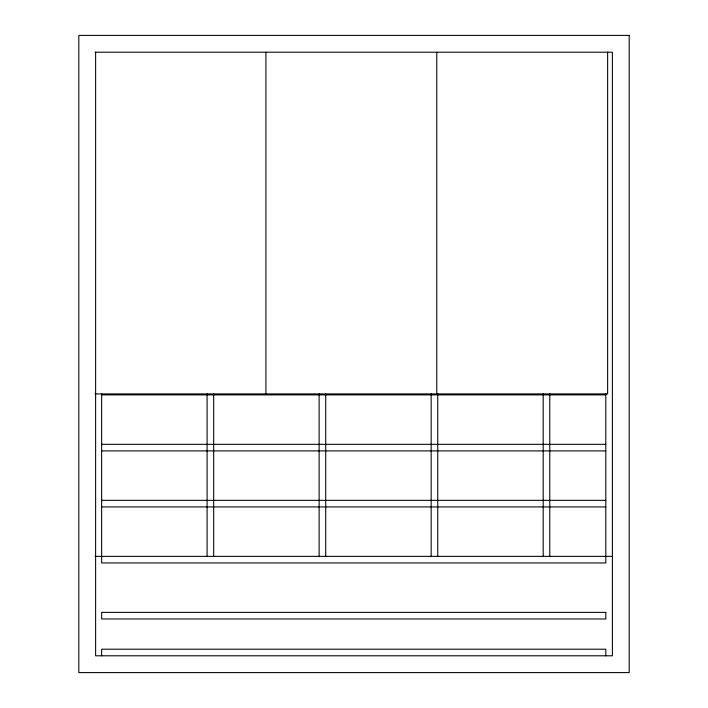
<?xml version="1.0" encoding="UTF-8"?>
<svg xmlns="http://www.w3.org/2000/svg" width="708" height="708" viewBox="0 0 708 708"><rect width="100%" height="100%" fill="white"/><g stroke="black" fill="none" stroke-linecap="round" stroke-linejoin="round"><path stroke-width="1.06" d="M95.058 52.206L612.385 52.206L612.385 655.794L95.615 655.794L95.615 52.206M95.058 393.913L607.623 393.913L607.623 52.206M101.642 394.896L605.8 394.896M101.642 444.332L605.8 444.332M101.642 450.908L605.8 450.908M101.642 500.344L605.8 500.344M101.642 506.928L605.8 506.928M95.058 556.364L612.385 556.364M605.8 393.843L605.8 562.949L101.642 562.949L101.642 393.843M605.8 655.794L605.8 649.209L101.642 649.209L101.642 655.794M549.78 393.843L549.78 556.364M543.195 393.843L543.195 556.364M437.748 393.843L437.748 556.364M436.765 52.206L436.765 393.913M431.163 393.843L431.163 556.364M325.715 393.843L325.715 556.364M319.131 393.843L319.131 556.364M265.916 52.206L265.916 393.913M213.674 393.843L213.674 556.364M207.09 393.843L207.09 556.364M629.191 35.4L78.809 35.4L78.809 672.6L629.191 672.6L629.191 35.4M605.8 612.385L101.642 612.385L101.642 618.96L605.8 618.96L605.8 612.385"/></g></svg>
